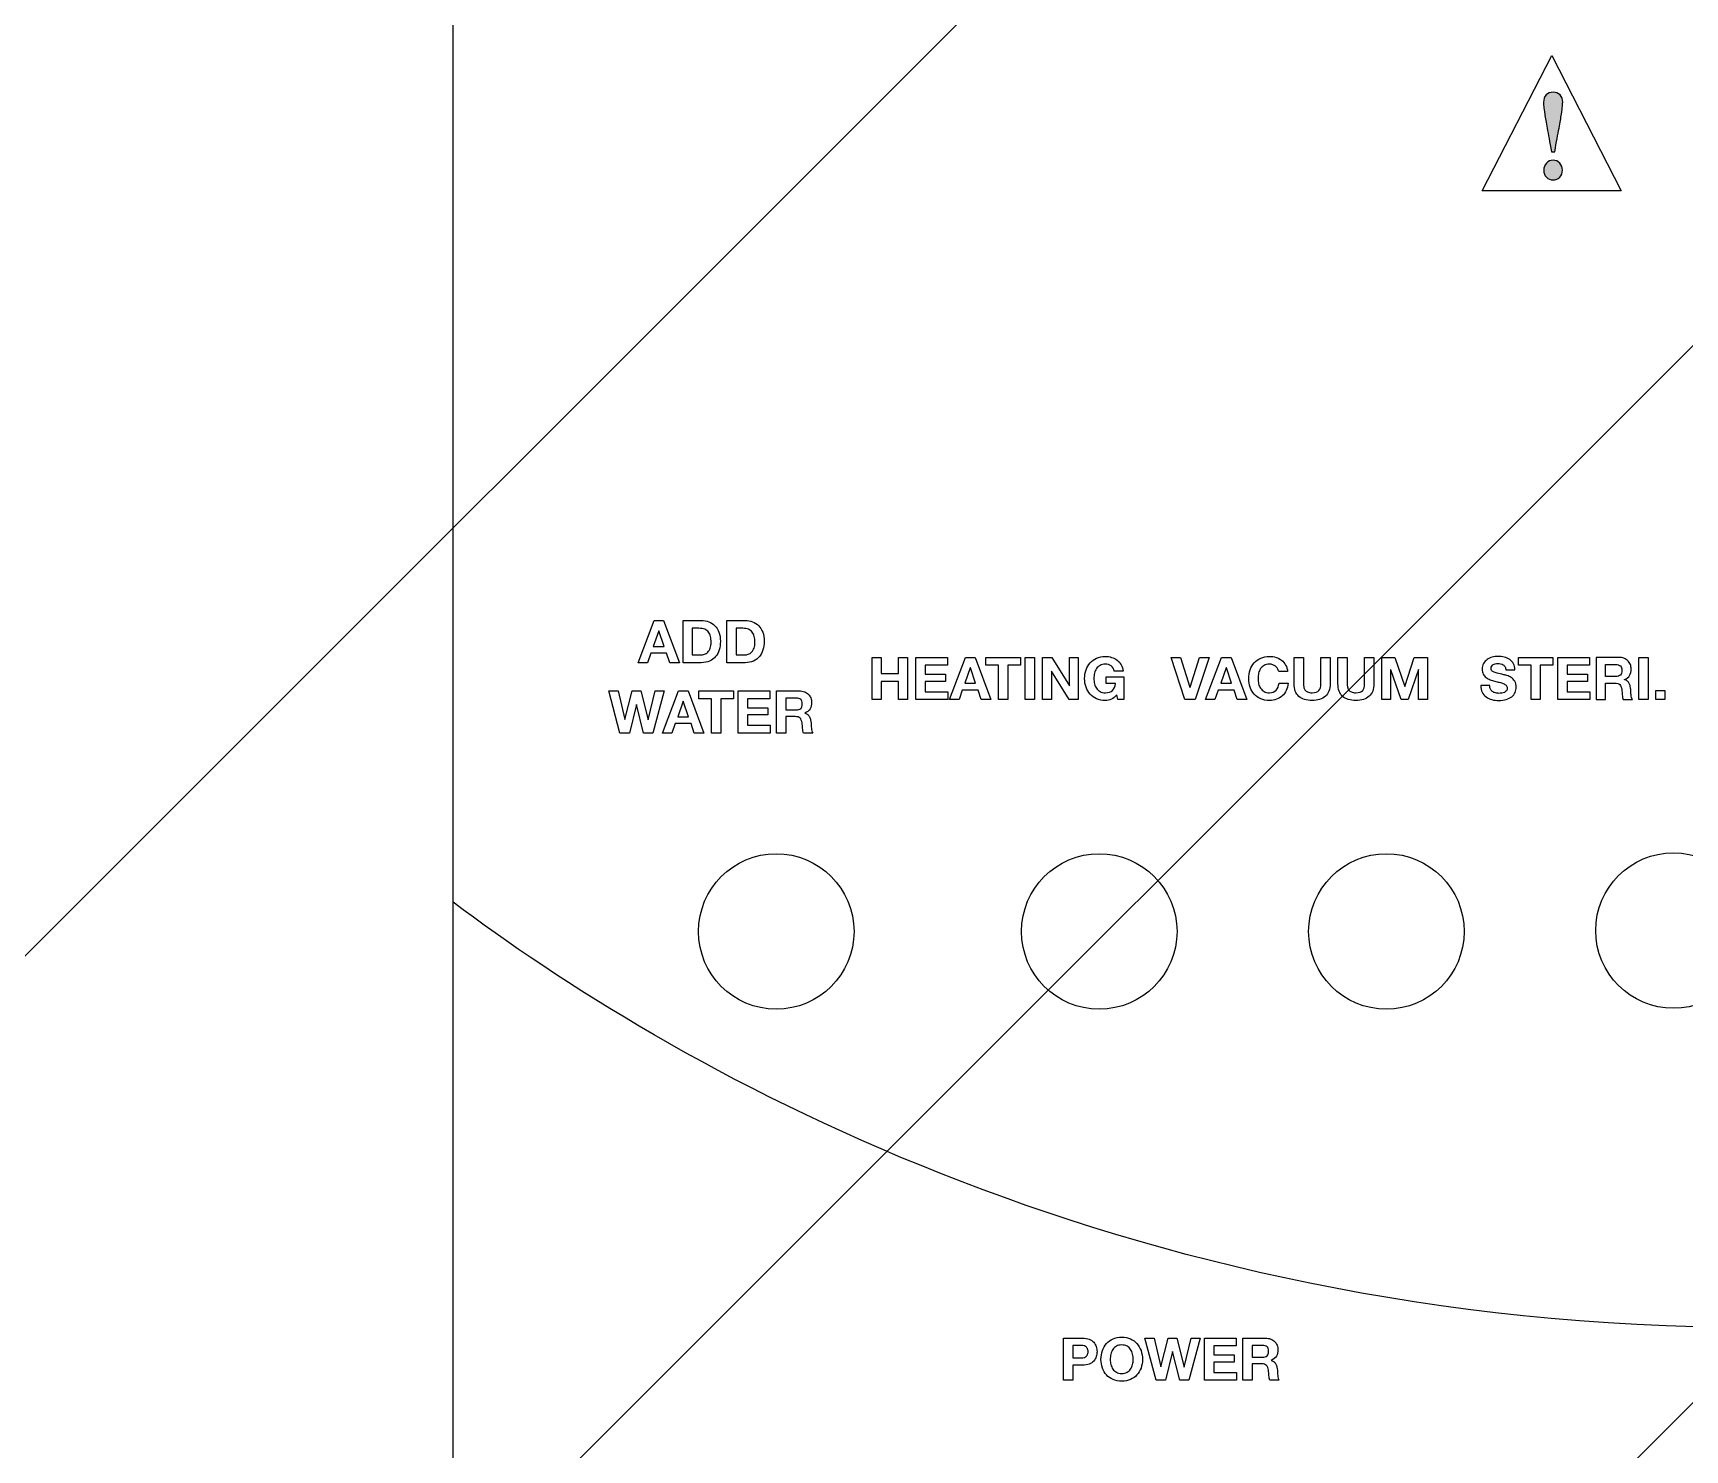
# Model space of a CAD drawing. Header units: millimetres. Extents: x 0 to 16408, y 0 to 11536.
# Drawn here: x 11314.2 to 11452.3, y 4722.7 to 4841.2 of the extents above; entities that cross this region are included whole.
import ezdxf

# ---------------------------------------------------------------- set-up
doc = ezdxf.new("R2010")
doc.units = ezdxf.units.MM
doc.header["$MEASUREMENT"] = 0
doc.linetypes.add('HIDDEN', pattern=[9.525, 6.35, -3.175])
doc.layers.get('0').update_dxf_attribs({"lineweight": 25})
doc.layers.add('DIM', color=3, linetype='Continuous', lineweight=9)
doc.layers.add('H', color=2, linetype='HIDDEN', lineweight=15)

msp = doc.modelspace()

# ---------------------------------------------------------------- hatches: boundary and pattern name
h = msp.add_hatch(color=256)
edge = h.paths.add_edge_path()
edge.add_spline(control_points=[(11440.714, 4830.306), (11440.867, 4830.47), (11441.05, 4830.553), (11441.266, 4830.553), (11441.483, 4830.553), (11441.666, 4830.47), (11441.819, 4830.306), (11441.971, 4830.142), (11442.047, 4829.943), (11442.047, 4829.71), (11442.047, 4829.477), (11441.971, 4829.283), (11441.819, 4829.129), (11441.666, 4828.975), (11441.483, 4828.898), (11441.266, 4828.898), (11441.05, 4828.898), (11440.867, 4828.975), (11440.714, 4829.129), (11440.562, 4829.283), (11440.486, 4829.477), (11440.486, 4829.71), (11440.486, 4829.943), (11440.562, 4830.142), (11440.714, 4830.306)], knot_values=[0, 0, 0, 0, 1, 1, 1, 2, 2, 2, 3, 3, 3, 4, 4, 4, 5, 5, 5, 6, 6, 6, 7, 7, 7, 8, 8, 8, 8], degree=3, periodic=1)
edge = h.paths.add_edge_path()
edge.add_spline(control_points=[(11440.771, 4833.216), (11440.682, 4833.709), (11440.616, 4834.101), (11440.571, 4834.393), (11440.527, 4834.684), (11440.498, 4834.9), (11440.486, 4835.04), (11440.472, 4835.181), (11440.466, 4835.303), (11440.466, 4835.405), (11440.466, 4835.652), (11440.539, 4835.851), (11440.685, 4836.002), (11440.831, 4836.152), (11441.025, 4836.228), (11441.266, 4836.228), (11441.508, 4836.228), (11441.702, 4836.152), (11441.848, 4836.002), (11441.994, 4835.851), (11442.067, 4835.652), (11442.067, 4835.405), (11442.067, 4835.303), (11442.06, 4835.181), (11442.047, 4835.04), (11442.035, 4834.9), (11442.006, 4834.684), (11441.962, 4834.393), (11441.917, 4834.101), (11441.851, 4833.709), (11441.762, 4833.216), (11441.673, 4832.722), (11441.552, 4832.071), (11441.4, 4831.262), (11441.4, 4831.262), (11441.133, 4831.262), (11441.133, 4831.262), (11440.981, 4832.071), (11440.86, 4832.722), (11440.771, 4833.216)], knot_values=[0, 0, 0, 0, 1, 1, 1, 2, 2, 2, 3, 3, 3, 4, 4, 4, 5, 5, 5, 6, 6, 6, 7, 7, 7, 8, 8, 8, 9, 9, 9, 10, 10, 10, 11, 11, 11, 12, 12, 12, 13, 13, 13, 13], degree=3, periodic=1)
at = {"layer": 'DIM'}
h = msp.add_hatch(dxfattribs=at)
h.set_pattern_fill('ANSI31', color=256, scale=350, style=0)
h.set_pattern_definition([(45, (-19163.366, -2190.005), (-30.93592, 30.93592), [])])
h.paths.add_polyline_path([(11169.331, 5386.066), (11169.331, 3313.066), (10738.546, 3313.066), (10738.546, 5100.001), (10069.331, 5100.001), (10069.331, 6563.066), (14009.331, 6563.066), (14009.331, 5100.001), (13340.115, 5100.001), (13340.115, 3313.066), (12909.331, 3313.066), (12909.331, 5386.066)])
edge = h.paths.add_edge_path(flags=16)
edge.add_line((12909.331, 3336.066), (12909.331, 3313.066))
edge.add_line((11169.331, 3336.066), (11169.331, 3313.066))
at = {"layer": 'H', "ltscale": 5}
h = msp.add_hatch(dxfattribs=at)
h.set_pattern_fill('ANSI31', color=256, scale=500, style=0)
h.set_pattern_definition([(45, (5319.3, 20778.49), (-44.19417, 44.19417), [])])
edge = h.paths.add_edge_path(flags=16)
edge.add_line((14059.331, 6563.066), (14009.331, 6563.066))
edge.add_line((14059.331, 6563.066), (14009.331, 6563.066))
edge = h.paths.add_edge_path()
edge.add_line((14059.331, 6563.066), (14009.331, 6563.066))
edge.add_line((14059.331, 6563.066), (14009.331, 6563.066))
edge.add_line((10069.331, 3313.066), (10069.331, 6563.066))
edge.add_line((10019.331, 3263.066), (10019.331, 6563.066))
edge.add_line((10069.331, 3313.066), (14009.331, 3313.066))
edge.add_line((10019.331, 3263.066), (14059.331, 3263.066))
edge.add_line((14059.331, 6563.066), (14009.331, 6563.066))
edge.add_line((14009.331, 5313.066), (14009.331, 5323.066))
edge.add_line((14009.331, 3313.066), (14009.331, 6563.066))
edge.add_line((14059.331, 3263.066), (14059.331, 6563.066))

# ---------------------------------------------------------------- linework, layer by layer
for p, q in [((11349.331, 4411.066), (11349.331, 5161.066)), ((11435.331, 4827.983), (11441.149, 4839.298)), ((11441.149, 4839.298), (11446.967, 4827.983)), ((11446.967, 4827.983), (11435.331, 4827.983)), ((11364.786, 4788.538), (11366.119, 4792.065)), ((11366.119, 4792.065), (11366.914, 4792.065)), ((11366.914, 4792.065), (11368.233, 4788.538)), ((11366.504, 4791.195), (11366.045, 4789.901)), ((11366.514, 4791.195), (11366.504, 4791.195)), ((11366.959, 4789.901), (11366.514, 4791.195)), ((11365.843, 4789.323), (11365.566, 4788.538)), ((11367.161, 4789.323), (11365.843, 4789.323)), ((11366.045, 4789.901), (11366.959, 4789.901)), ((11367.428, 4788.538), (11367.161, 4789.323)), ((11384.336, 4785.458), (11384.336, 4788.984)), ((11384.336, 4788.984), (11385.111, 4788.984)), ((11385.111, 4788.984), (11385.111, 4787.631)), ((11386.538, 4787.631), (11386.538, 4788.984)), ((11386.538, 4788.984), (11387.314, 4788.984)), ((11387.314, 4788.984), (11387.314, 4785.458)), ((11387.995, 4785.458), (11387.995, 4788.984)), ((11387.995, 4788.984), (11390.633, 4788.984)), ((11390.633, 4788.984), (11390.633, 4788.332)), ((11390.825, 4785.458), (11392.159, 4788.984)), ((11392.159, 4788.984), (11392.954, 4788.984)), ((11392.954, 4788.984), (11394.273, 4785.458)), ((11393.848, 4788.332), (11393.848, 4788.984)), ((11393.848, 4788.984), (11396.737, 4788.984)), ((11396.737, 4788.984), (11396.737, 4788.332)), ((11397.142, 4788.984), (11397.917, 4788.984)), ((11397.142, 4785.458), (11397.142, 4788.984)), ((11397.917, 4788.984), (11397.917, 4785.458)), ((11398.599, 4785.458), (11398.599, 4788.984)), ((11398.599, 4788.984), (11399.369, 4788.984)), ((11399.369, 4788.984), (11400.841, 4786.618)), ((11400.851, 4786.618), (11400.851, 4788.984)), ((11400.851, 4788.984), (11401.577, 4788.984)), ((11401.577, 4788.984), (11401.577, 4785.458)), ((11410.475, 4785.458), (11409.335, 4788.984)), ((11409.335, 4788.984), (11410.13, 4788.984)), ((11410.13, 4788.984), (11410.915, 4786.505)), ((11410.925, 4786.505), (11411.72, 4788.984)), ((11412.52, 4788.984), (11411.35, 4785.458)), ((11411.72, 4788.984), (11412.52, 4788.984)), ((11412.224, 4785.458), (11413.558, 4788.984)), ((11413.558, 4788.984), (11414.353, 4788.984)), ((11414.353, 4788.984), (11415.672, 4785.458)), ((11426.957, 4785.458), (11426.957, 4788.984)), ((11426.957, 4788.984), (11428.048, 4788.984)), ((11428.048, 4788.984), (11428.873, 4786.559)), ((11428.883, 4786.559), (11429.663, 4788.984)), ((11429.663, 4788.984), (11430.755, 4788.984)), ((11430.755, 4788.984), (11430.755, 4785.458)), ((11365.566, 4788.538), (11364.786, 4788.538)), ((11368.233, 4788.538), (11367.428, 4788.538)), ((11385.111, 4787.631), (11386.538, 4787.631)), ((11390.633, 4788.332), (11388.771, 4788.332)), ((11388.771, 4788.332), (11388.771, 4787.577)), ((11388.771, 4787.577), (11390.48, 4787.577)), ((11390.48, 4787.577), (11390.48, 4786.974)), ((11392.544, 4788.115), (11392.085, 4786.821)), ((11392.554, 4788.115), (11392.544, 4788.115)), ((11392.998, 4786.821), (11392.554, 4788.115)), ((11394.905, 4788.332), (11393.848, 4788.332)), ((11394.905, 4785.458), (11394.905, 4788.332)), ((11395.68, 4788.332), (11395.68, 4785.458)), ((11396.737, 4788.332), (11395.68, 4788.332)), ((11399.334, 4787.819), (11399.325, 4787.819)), ((11399.325, 4787.819), (11399.325, 4785.458)), ((11400.801, 4785.458), (11399.334, 4787.819)), ((11413.943, 4788.115), (11413.484, 4786.821)), ((11413.953, 4788.115), (11413.943, 4788.115)), ((11414.397, 4786.821), (11413.953, 4788.115)), ((11427.693, 4787.932), (11427.683, 4787.932)), ((11427.683, 4787.932), (11427.683, 4785.458)), ((11428.557, 4785.458), (11427.693, 4787.932)), ((11430.019, 4787.957), (11429.155, 4785.458)), ((11430.029, 4787.957), (11430.019, 4787.957)), ((11430.029, 4785.458), (11430.029, 4787.957)), ((11363.266, 4782.657), (11362.333, 4786.183)), ((11362.333, 4786.183), (11363.108, 4786.183)), ((11363.108, 4786.183), (11363.666, 4783.783)), ((11363.676, 4783.783), (11364.289, 4786.183)), ((11364.289, 4786.183), (11365.015, 4786.183)), ((11365.015, 4786.183), (11365.617, 4783.753)), ((11365.627, 4783.753), (11366.205, 4786.183)), ((11366.965, 4786.183), (11366.017, 4782.657)), ((11366.205, 4786.183), (11366.965, 4786.183)), ((11366.832, 4782.657), (11368.166, 4786.183)), ((11368.166, 4786.183), (11368.961, 4786.183)), ((11368.961, 4786.183), (11370.279, 4782.657)), ((11369.855, 4786.183), (11372.744, 4786.183)), ((11369.855, 4785.531), (11369.855, 4786.183)), ((11372.744, 4786.183), (11372.744, 4785.531)), ((11373.149, 4782.657), (11373.149, 4786.183)), ((11373.149, 4786.183), (11375.786, 4786.183)), ((11375.786, 4786.183), (11375.786, 4785.531)), ((11386.538, 4786.979), (11385.111, 4786.979)), ((11385.111, 4786.979), (11385.111, 4785.458)), ((11386.538, 4785.458), (11386.538, 4786.979)), ((11390.48, 4786.974), (11388.771, 4786.974)), ((11388.771, 4786.974), (11388.771, 4786.11)), ((11388.771, 4786.11), (11390.672, 4786.11)), ((11390.672, 4786.11), (11390.672, 4785.458)), ((11391.882, 4786.243), (11391.606, 4785.458)), ((11393.201, 4786.243), (11391.882, 4786.243)), ((11392.085, 4786.821), (11392.998, 4786.821)), ((11393.467, 4785.458), (11393.201, 4786.243)), ((11400.841, 4786.618), (11400.851, 4786.618)), ((11410.915, 4786.505), (11410.925, 4786.505)), ((11413.281, 4786.243), (11413.004, 4785.458)), ((11414.6, 4786.243), (11413.281, 4786.243)), ((11413.484, 4786.821), (11414.397, 4786.821)), ((11414.867, 4785.458), (11414.6, 4786.243)), ((11428.873, 4786.559), (11428.883, 4786.559)), ((11364.639, 4785.057), (11364.052, 4782.657)), ((11364.649, 4785.057), (11364.639, 4785.057)), ((11365.247, 4782.657), (11364.649, 4785.057)), ((11368.551, 4785.314), (11368.092, 4784.02)), ((11368.561, 4785.314), (11368.551, 4785.314)), ((11369.005, 4784.02), (11368.561, 4785.314)), ((11370.912, 4785.531), (11369.855, 4785.531)), ((11370.912, 4782.657), (11370.912, 4785.531)), ((11372.744, 4785.531), (11371.687, 4785.531)), ((11371.687, 4785.531), (11371.687, 4782.657)), ((11373.924, 4785.531), (11373.924, 4784.775)), ((11375.786, 4785.531), (11373.924, 4785.531)), ((11373.924, 4784.775), (11375.633, 4784.775)), ((11375.633, 4784.775), (11375.633, 4784.173)), ((11385.111, 4785.458), (11384.336, 4785.458)), ((11387.314, 4785.458), (11386.538, 4785.458)), ((11390.672, 4785.458), (11387.995, 4785.458)), ((11391.606, 4785.458), (11390.825, 4785.458)), ((11394.273, 4785.458), (11393.467, 4785.458)), ((11395.68, 4785.458), (11394.905, 4785.458)), ((11397.917, 4785.458), (11397.142, 4785.458)), ((11399.325, 4785.458), (11398.599, 4785.458)), ((11401.577, 4785.458), (11400.801, 4785.458)), ((11411.35, 4785.458), (11410.475, 4785.458)), ((11413.004, 4785.458), (11412.224, 4785.458)), ((11415.672, 4785.458), (11414.867, 4785.458)), ((11427.683, 4785.458), (11426.957, 4785.458)), ((11429.155, 4785.458), (11428.557, 4785.458)), ((11430.755, 4785.458), (11430.029, 4785.458)), ((11363.666, 4783.783), (11363.676, 4783.783)), ((11365.617, 4783.753), (11365.627, 4783.753)), ((11367.889, 4783.442), (11367.612, 4782.657)), ((11369.208, 4783.442), (11367.889, 4783.442)), ((11368.092, 4784.02), (11369.005, 4784.02)), ((11369.474, 4782.657), (11369.208, 4783.442)), ((11375.633, 4784.173), (11373.924, 4784.173)), ((11373.924, 4784.173), (11373.924, 4783.309)), ((11373.924, 4783.309), (11375.826, 4783.309)), ((11375.826, 4783.309), (11375.826, 4782.657)), ((11364.052, 4782.657), (11363.266, 4782.657)), ((11366.017, 4782.657), (11365.247, 4782.657)), ((11367.612, 4782.657), (11366.832, 4782.657)), ((11370.279, 4782.657), (11369.474, 4782.657)), ((11371.687, 4782.657), (11370.912, 4782.657)), ((11375.826, 4782.657), (11373.149, 4782.657)), ((11408.077, 4728.542), (11407.144, 4732.068)), ((11407.144, 4732.068), (11407.919, 4732.068)), ((11407.919, 4732.068), (11408.477, 4729.668)), ((11408.487, 4729.668), (11409.099, 4732.068)), ((11408.477, 4729.668), (11408.487, 4729.668)), ((11408.862, 4728.542), (11408.077, 4728.542))]:
    msp.add_line(p, q)
at = {"lineweight": -2}
for p, q in [((11409.45, 4730.942), (11408.862, 4728.542)), ((11409.099, 4732.068), (11409.826, 4732.068)), ((11409.46, 4730.942), (11409.45, 4730.942)), ((11410.058, 4728.542), (11409.46, 4730.942)), ((11409.826, 4732.068), (11410.428, 4729.638)), ((11410.438, 4729.638), (11411.016, 4732.068)), ((11411.776, 4732.068), (11410.828, 4728.542)), ((11411.016, 4732.068), (11411.776, 4732.068)), ((11412.132, 4728.542), (11412.132, 4732.068)), ((11412.132, 4732.068), (11414.769, 4732.068)), ((11414.769, 4731.416), (11412.907, 4731.416)), ((11412.907, 4731.416), (11412.907, 4730.661)), ((11414.769, 4732.068), (11414.769, 4731.416)), ((11410.428, 4729.638), (11410.438, 4729.638)), ((11412.907, 4730.661), (11414.616, 4730.661)), ((11414.616, 4730.058), (11412.907, 4730.058)), ((11412.907, 4730.058), (11412.907, 4729.194)), ((11414.616, 4730.661), (11414.616, 4730.058)), ((11410.828, 4728.542), (11410.058, 4728.542)), ((11414.809, 4728.542), (11412.132, 4728.542)), ((11412.907, 4729.194), (11414.809, 4729.194)), ((11414.809, 4729.194), (11414.809, 4728.542))]:
    msp.add_line(p, q, dxfattribs=at)
for points in [[(11438.368, 4788.332), (11438.368, 4788.984), (11441.257, 4788.984), (11441.257, 4788.332), (11440.2, 4788.332), (11440.2, 4785.458), (11439.425, 4785.458), (11439.425, 4788.332), (11438.368, 4788.332)], [(11444.3, 4788.984), (11444.3, 4788.332), (11442.438, 4788.332), (11442.438, 4787.577), (11444.146, 4787.577), (11444.146, 4786.974), (11442.438, 4786.974), (11442.438, 4786.11), (11444.339, 4786.11), (11444.339, 4785.458), (11441.662, 4785.458), (11441.662, 4788.984), (11444.3, 4788.984)], [(11449.204, 4788.984), (11449.204, 4785.458), (11448.428, 4785.458), (11448.428, 4788.984), (11449.204, 4788.984)], [(11450.616, 4786.218), (11450.616, 4785.458), (11449.841, 4785.458), (11449.841, 4786.218), (11450.616, 4786.218)]]:
    msp.add_lwpolyline(points)
for centre in [(11376.331, 4766.066), (11403.331, 4766.066), (11427.331, 4766.066), (11451.331, 4766.144)]:
    msp.add_circle(centre, 6.5)
for points, knots in [([(11440.771, 4833.216), (11440.682, 4833.709), (11440.616, 4834.101), (11440.571, 4834.393), (11440.527, 4834.684), (11440.498, 4834.9), (11440.486, 4835.04), (11440.472, 4835.181), (11440.466, 4835.303), (11440.466, 4835.405), (11440.466, 4835.652), (11440.539, 4835.851), (11440.685, 4836.002), (11440.831, 4836.152), (11441.025, 4836.228), (11441.266, 4836.228), (11441.508, 4836.228), (11441.702, 4836.152), (11441.848, 4836.002), (11441.994, 4835.851), (11442.067, 4835.652), (11442.067, 4835.405), (11442.067, 4835.303), (11442.06, 4835.181), (11442.047, 4835.04), (11442.035, 4834.9), (11442.006, 4834.684), (11441.962, 4834.393), (11441.917, 4834.101), (11441.851, 4833.709), (11441.762, 4833.216), (11441.673, 4832.722), (11441.552, 4832.071), (11441.4, 4831.262), (11441.4, 4831.262), (11441.133, 4831.262), (11441.133, 4831.262), (11440.981, 4832.071), (11440.86, 4832.722), (11440.771, 4833.216)], [0, 0, 0, 0, 1, 1, 1, 2, 2, 2, 3, 3, 3, 4, 4, 4, 5, 5, 5, 6, 6, 6, 7, 7, 7, 8, 8, 8, 9, 9, 9, 10, 10, 10, 11, 11, 11, 12, 12, 12, 13, 13, 13, 13]), ([(11440.714, 4830.306), (11440.867, 4830.47), (11441.05, 4830.553), (11441.266, 4830.553), (11441.483, 4830.553), (11441.666, 4830.47), (11441.819, 4830.306), (11441.971, 4830.142), (11442.047, 4829.943), (11442.047, 4829.71), (11442.047, 4829.477), (11441.971, 4829.283), (11441.819, 4829.129), (11441.666, 4828.975), (11441.483, 4828.898), (11441.266, 4828.898), (11441.05, 4828.898), (11440.867, 4828.975), (11440.714, 4829.129), (11440.562, 4829.283), (11440.486, 4829.477), (11440.486, 4829.71), (11440.486, 4829.943), (11440.562, 4830.142), (11440.714, 4830.306)], [0, 0, 0, 0, 1, 1, 1, 2, 2, 2, 3, 3, 3, 4, 4, 4, 5, 5, 5, 6, 6, 6, 7, 7, 7, 8, 8, 8, 8]), ([(11370.811, 4789.753), (11370.86, 4789.888), (11370.885, 4790.053), (11370.885, 4790.247), (11370.885, 4790.425), (11370.868, 4790.585), (11370.833, 4790.729)], [3, 3, 3, 3, 4, 4, 4, 5, 5, 5, 5]), ([(11371.54, 4791.087), (11371.62, 4790.869), (11371.661, 4790.614), (11371.661, 4790.321), (11371.661, 4790.064), (11371.628, 4789.827), (11371.562, 4789.61)], [3, 3, 3, 3, 4, 4, 4, 5, 5, 5, 5]), ([(11374.471, 4789.753), (11374.52, 4789.888), (11374.545, 4790.053), (11374.545, 4790.247), (11374.545, 4790.425), (11374.528, 4790.585), (11374.493, 4790.729)], [3, 3, 3, 3, 4, 4, 4, 5, 5, 5, 5]), ([(11375.199, 4791.087), (11375.28, 4790.869), (11375.32, 4790.614), (11375.32, 4790.321), (11375.32, 4790.064), (11375.287, 4789.827), (11375.222, 4789.61)], [3, 3, 3, 3, 4, 4, 4, 5, 5, 5, 5]), ([(11370.006, 4789.19), (11370.118, 4789.19), (11370.226, 4789.208), (11370.332, 4789.244), (11370.437, 4789.281), (11370.531, 4789.341), (11370.614, 4789.425)], [0, 0, 0, 0, 1, 1, 1, 2, 2, 2, 2]), ([(11373.666, 4789.19), (11373.778, 4789.19), (11373.886, 4789.208), (11373.992, 4789.244), (11374.097, 4789.281), (11374.191, 4789.341), (11374.273, 4789.425)], [0, 0, 0, 0, 1, 1, 1, 2, 2, 2, 2]), ([(11402.224, 4787.94), (11402.303, 4788.165), (11402.416, 4788.362), (11402.565, 4788.53), (11402.713, 4788.698), (11402.895, 4788.829), (11403.11, 4788.925)], [6, 6, 6, 6, 7, 7, 7, 8, 8, 8, 8]), ([(11403.11, 4788.925), (11403.326, 4789.02), (11403.569, 4789.068), (11403.839, 4789.068), (11404.02, 4789.068), (11404.195, 4789.041), (11404.365, 4788.987)], [8, 8, 8, 8, 9, 9, 9, 10, 10, 10, 10]), ([(11415.943, 4787.94), (11416.022, 4788.165), (11416.136, 4788.362), (11416.284, 4788.53), (11416.432, 4788.698), (11416.614, 4788.829), (11416.83, 4788.925)], [23, 23, 23, 23, 24, 24, 24, 25, 25, 25, 25]), ([(11416.83, 4788.925), (11417.045, 4789.02), (11417.288, 4789.068), (11417.558, 4789.068), (11417.752, 4789.068), (11417.936, 4789.04), (11418.109, 4788.984), (11418.282, 4788.928), (11418.436, 4788.847), (11418.573, 4788.74)], [25, 25, 25, 25, 26, 26, 26, 27, 27, 27, 28, 28, 28, 28]), ([(11436.032, 4786.327), (11436.075, 4786.245), (11436.131, 4786.178), (11436.202, 4786.127), (11436.273, 4786.076), (11436.356, 4786.038), (11436.452, 4786.014), (11436.547, 4785.989), (11436.646, 4785.977), (11436.748, 4785.977), (11436.817, 4785.977), (11436.891, 4785.982), (11436.97, 4785.994), (11437.05, 4786.005), (11437.124, 4786.027), (11437.192, 4786.06), (11437.262, 4786.093), (11437.319, 4786.139), (11437.365, 4786.196), (11437.412, 4786.254), (11437.435, 4786.327), (11437.435, 4786.416), (11437.435, 4786.512), (11437.404, 4786.589), (11437.343, 4786.648), (11437.282, 4786.707), (11437.202, 4786.757), (11437.104, 4786.796), (11437.005, 4786.836), (11436.893, 4786.87), (11436.768, 4786.9), (11436.643, 4786.93), (11436.516, 4786.962), (11436.388, 4786.999), (11436.256, 4787.032), (11436.128, 4787.072), (11436.002, 4787.12), (11435.877, 4787.167), (11435.765, 4787.229), (11435.667, 4787.305), (11435.568, 4787.381), (11435.488, 4787.475), (11435.427, 4787.589), (11435.366, 4787.702), (11435.336, 4787.84), (11435.336, 4788.001), (11435.336, 4788.182), (11435.374, 4788.34), (11435.452, 4788.473), (11435.529, 4788.606), (11435.63, 4788.718), (11435.756, 4788.806), (11435.881, 4788.895), (11436.022, 4788.961), (11436.18, 4789.004), (11436.338, 4789.047), (11436.496, 4789.068), (11436.654, 4789.068), (11436.839, 4789.068), (11437.016, 4789.048), (11437.185, 4789.006), (11437.355, 4788.965), (11437.505, 4788.899), (11437.637, 4788.806), (11437.769, 4788.714), (11437.873, 4788.596), (11437.951, 4788.453), (11438.028, 4788.31), (11438.067, 4788.136), (11438.067, 4787.932), (11438.067, 4787.932), (11437.316, 4787.932), (11437.316, 4787.932), (11437.31, 4788.038), (11437.287, 4788.125), (11437.249, 4788.194), (11437.211, 4788.263), (11437.161, 4788.317), (11437.099, 4788.357), (11437.036, 4788.397), (11436.965, 4788.424), (11436.884, 4788.441), (11436.803, 4788.457), (11436.715, 4788.466), (11436.62, 4788.466), (11436.557, 4788.466), (11436.494, 4788.459), (11436.432, 4788.446), (11436.369, 4788.433), (11436.313, 4788.41), (11436.262, 4788.377), (11436.211, 4788.344), (11436.169, 4788.303), (11436.136, 4788.253), (11436.103, 4788.204), (11436.086, 4788.141), (11436.086, 4788.066), (11436.086, 4787.996), (11436.099, 4787.94), (11436.126, 4787.898), (11436.152, 4787.855), (11436.204, 4787.815), (11436.281, 4787.779), (11436.359, 4787.743), (11436.466, 4787.707), (11436.602, 4787.67), (11436.739, 4787.634), (11436.918, 4787.588), (11437.138, 4787.532), (11437.204, 4787.519), (11437.295, 4787.495), (11437.412, 4787.46), (11437.529, 4787.426), (11437.645, 4787.371), (11437.761, 4787.295), (11437.876, 4787.219), (11437.976, 4787.118), (11438.059, 4786.991), (11438.143, 4786.865), (11438.185, 4786.702), (11438.185, 4786.505), (11438.185, 4786.344), (11438.154, 4786.194), (11438.092, 4786.055), (11438.029, 4785.917), (11437.936, 4785.798), (11437.813, 4785.697), (11437.689, 4785.597), (11437.536, 4785.519), (11437.353, 4785.463), (11437.17, 4785.407), (11436.959, 4785.379), (11436.718, 4785.379), (11436.524, 4785.379), (11436.336, 4785.403), (11436.153, 4785.45), (11435.97, 4785.498), (11435.809, 4785.573), (11435.669, 4785.675), (11435.529, 4785.777), (11435.418, 4785.907), (11435.336, 4786.065), (11435.253, 4786.223), (11435.214, 4786.411), (11435.217, 4786.628), (11435.217, 4786.628), (11435.968, 4786.628), (11435.968, 4786.628), (11435.968, 4786.51), (11435.989, 4786.409), (11436.032, 4786.327)], [0, 0, 0, 0, 1, 1, 1, 2, 2, 2, 3, 3, 3, 4, 4, 4, 5, 5, 5, 6, 6, 6, 7, 7, 7, 8, 8, 8, 9, 9, 9, 10, 10, 10, 11, 11, 11, 12, 12, 12, 13, 13, 13, 14, 14, 14, 15, 15, 15, 16, 16, 16, 17, 17, 17, 18, 18, 18, 19, 19, 19, 20, 20, 20, 21, 21, 21, 22, 22, 22, 23, 23, 23, 24, 24, 24, 25, 25, 25, 26, 26, 26, 27, 27, 27, 28, 28, 28, 29, 29, 29, 30, 30, 30, 31, 31, 31, 32, 32, 32, 33, 33, 33, 34, 34, 34, 35, 35, 35, 36, 36, 36, 37, 37, 37, 38, 38, 38, 39, 39, 39, 40, 40, 40, 41, 41, 41, 42, 42, 42, 43, 43, 43, 44, 44, 44, 45, 45, 45, 46, 46, 46, 47, 47, 47, 48, 48, 48, 49, 49, 49, 50, 50, 50, 50]), ([(11446.764, 4788.984), (11446.922, 4788.984), (11447.065, 4788.959), (11447.192, 4788.908), (11447.318, 4788.857), (11447.427, 4788.787), (11447.517, 4788.698), (11447.608, 4788.609), (11447.677, 4788.506), (11447.725, 4788.389), (11447.772, 4788.272), (11447.796, 4788.146), (11447.796, 4788.011), (11447.796, 4787.804), (11447.753, 4787.624), (11447.666, 4787.473), (11447.578, 4787.321), (11447.436, 4787.206), (11447.238, 4787.127), (11447.238, 4787.127), (11447.238, 4787.117), (11447.238, 4787.117), (11447.334, 4787.091), (11447.413, 4787.051), (11447.475, 4786.996), (11447.538, 4786.942), (11447.589, 4786.878), (11447.628, 4786.804), (11447.668, 4786.73), (11447.697, 4786.648), (11447.715, 4786.559), (11447.733, 4786.47), (11447.745, 4786.381), (11447.752, 4786.293), (11447.755, 4786.236), (11447.759, 4786.171), (11447.762, 4786.095), (11447.765, 4786.019), (11447.771, 4785.942), (11447.779, 4785.863), (11447.787, 4785.784), (11447.801, 4785.709), (11447.819, 4785.638), (11447.837, 4785.567), (11447.864, 4785.507), (11447.9, 4785.458), (11447.9, 4785.458), (11447.125, 4785.458), (11447.125, 4785.458), (11447.082, 4785.57), (11447.055, 4785.703), (11447.046, 4785.858), (11447.036, 4786.013), (11447.021, 4786.161), (11447.001, 4786.302), (11446.975, 4786.487), (11446.919, 4786.622), (11446.833, 4786.707), (11446.748, 4786.793), (11446.608, 4786.836), (11446.414, 4786.836), (11446.414, 4786.836), (11445.638, 4786.836), (11445.638, 4786.836), (11445.638, 4786.836), (11445.638, 4785.458), (11445.638, 4785.458), (11445.638, 4785.458), (11444.863, 4785.458), (11444.863, 4785.458), (11444.863, 4785.458), (11444.863, 4788.984), (11444.863, 4788.984), (11444.863, 4788.984), (11446.764, 4788.984), (11446.764, 4788.984)], [0, 0, 0, 0, 1, 1, 1, 2, 2, 2, 3, 3, 3, 4, 4, 4, 5, 5, 5, 6, 6, 6, 7, 7, 7, 8, 8, 8, 9, 9, 9, 10, 10, 10, 11, 11, 11, 12, 12, 12, 13, 13, 13, 14, 14, 14, 15, 15, 15, 16, 16, 16, 17, 17, 17, 18, 18, 18, 19, 19, 19, 20, 20, 20, 21, 21, 21, 22, 22, 22, 23, 23, 23, 24, 24, 24, 25, 25, 25, 25]), ([(11402.224, 4786.488), (11402.145, 4786.71), (11402.105, 4786.949), (11402.105, 4787.206), (11402.105, 4787.47), (11402.145, 4787.714), (11402.224, 4787.94)], [4, 4, 4, 4, 5, 5, 5, 6, 6, 6, 6]), ([(11403.098, 4788.043), (11403.022, 4787.93), (11402.967, 4787.801), (11402.933, 4787.656), (11402.898, 4787.511), (11402.881, 4787.361), (11402.881, 4787.206), (11402.881, 4787.058), (11402.898, 4786.914), (11402.933, 4786.774)], [18, 18, 18, 18, 19, 19, 19, 20, 20, 20, 21, 21, 21, 21]), ([(11404.318, 4788.268), (11404.186, 4788.367), (11404.026, 4788.416), (11403.839, 4788.416), (11403.664, 4788.416), (11403.516, 4788.382), (11403.394, 4788.315)], [15, 15, 15, 15, 16, 16, 16, 17, 17, 17, 17]), ([(11415.943, 4786.488), (11415.864, 4786.71), (11415.825, 4786.949), (11415.825, 4787.206), (11415.825, 4787.47), (11415.864, 4787.714), (11415.943, 4787.94)], [21, 21, 21, 21, 22, 22, 22, 23, 23, 23, 23]), ([(11416.817, 4788.043), (11416.741, 4787.93), (11416.686, 4787.801), (11416.652, 4787.656), (11416.617, 4787.511), (11416.6, 4787.361), (11416.6, 4787.206), (11416.6, 4787.058), (11416.617, 4786.914), (11416.652, 4786.774)], [5, 5, 5, 5, 6, 6, 6, 7, 7, 7, 8, 8, 8, 8]), ([(11417.832, 4788.369), (11417.745, 4788.401), (11417.654, 4788.416), (11417.558, 4788.416), (11417.384, 4788.416), (11417.235, 4788.382), (11417.113, 4788.315)], [2, 2, 2, 2, 3, 3, 3, 4, 4, 4, 4]), ([(11446.488, 4787.389), (11446.665, 4787.389), (11446.799, 4787.428), (11446.888, 4787.508), (11446.977, 4787.587), (11447.021, 4787.715), (11447.021, 4787.893), (11447.021, 4788.064), (11446.977, 4788.188), (11446.888, 4788.266), (11446.799, 4788.343), (11446.665, 4788.382), (11446.488, 4788.382), (11446.488, 4788.382), (11445.638, 4788.382), (11445.638, 4788.382), (11445.638, 4788.382), (11445.638, 4787.389), (11445.638, 4787.389), (11445.638, 4787.389), (11446.488, 4787.389), (11446.488, 4787.389)], [0, 0, 0, 0, 1, 1, 1, 2, 2, 2, 3, 3, 3, 4, 4, 4, 5, 5, 5, 6, 6, 6, 7, 7, 7, 7]), ([(11403.11, 4785.52), (11402.895, 4785.613), (11402.713, 4785.743), (11402.565, 4785.907), (11402.416, 4786.072), (11402.303, 4786.265), (11402.224, 4786.488)], [2, 2, 2, 2, 3, 3, 3, 4, 4, 4, 4]), ([(11403.394, 4786.127), (11403.516, 4786.06), (11403.664, 4786.026), (11403.839, 4786.026), (11404.096, 4786.026), (11404.294, 4786.091), (11404.434, 4786.221)], [23, 23, 23, 23, 24, 24, 24, 25, 25, 25, 25]), ([(11416.83, 4785.52), (11416.614, 4785.613), (11416.432, 4785.743), (11416.284, 4785.907), (11416.136, 4786.072), (11416.022, 4786.265), (11415.943, 4786.488)], [19, 19, 19, 19, 20, 20, 20, 21, 21, 21, 21]), ([(11417.113, 4786.127), (11417.235, 4786.06), (11417.384, 4786.026), (11417.558, 4786.026), (11417.795, 4786.026), (11417.98, 4786.098), (11418.114, 4786.243)], [10, 10, 10, 10, 11, 11, 11, 12, 12, 12, 12]), ([(11422.23, 4785.727), (11421.963, 4785.495), (11421.595, 4785.379), (11421.124, 4785.379), (11420.646, 4785.379), (11420.277, 4785.494), (11420.015, 4785.724), (11419.753, 4785.955), (11419.622, 4786.311), (11419.622, 4786.791)], [0, 0, 0, 0, 1, 1, 1, 2, 2, 2, 3, 3, 3, 3]), ([(11420.746, 4786.092), (11420.84, 4786.048), (11420.966, 4786.026), (11421.124, 4786.026), (11421.401, 4786.026), (11421.591, 4786.088), (11421.697, 4786.211)], [9, 9, 9, 9, 10, 10, 10, 11, 11, 11, 11]), ([(11425.89, 4785.727), (11425.623, 4785.495), (11425.255, 4785.379), (11424.784, 4785.379), (11424.306, 4785.379), (11423.937, 4785.494), (11423.675, 4785.724), (11423.413, 4785.955), (11423.282, 4786.311), (11423.282, 4786.791)], [0, 0, 0, 0, 1, 1, 1, 2, 2, 2, 3, 3, 3, 3]), ([(11424.406, 4786.092), (11424.5, 4786.048), (11424.626, 4786.026), (11424.784, 4786.026), (11425.06, 4786.026), (11425.251, 4786.088), (11425.357, 4786.211)], [9, 9, 9, 9, 10, 10, 10, 11, 11, 11, 11]), ([(11378.374, 4784.706), (11378.463, 4784.785), (11378.508, 4784.914), (11378.508, 4785.092), (11378.508, 4785.263), (11378.463, 4785.387), (11378.374, 4785.464), (11378.285, 4785.542), (11378.152, 4785.581), (11377.974, 4785.581)], [1, 1, 1, 1, 2, 2, 2, 3, 3, 3, 4, 4, 4, 4]), ([(11379.211, 4785.588), (11379.259, 4785.471), (11379.283, 4785.345), (11379.283, 4785.21), (11379.283, 4785.003), (11379.239, 4784.823), (11379.152, 4784.672)], [3, 3, 3, 3, 4, 4, 4, 5, 5, 5, 5]), ([(11404.347, 4785.485), (11404.18, 4785.414), (11404.01, 4785.379), (11403.839, 4785.379), (11403.569, 4785.379), (11403.326, 4785.426), (11403.11, 4785.52)], [0, 0, 0, 0, 1, 1, 1, 2, 2, 2, 2]), ([(11418.156, 4785.478), (11417.975, 4785.412), (11417.775, 4785.379), (11417.558, 4785.379), (11417.288, 4785.379), (11417.045, 4785.426), (11416.83, 4785.52)], [17, 17, 17, 17, 18, 18, 18, 19, 19, 19, 19]), ([(11378.488, 4783.501), (11378.461, 4783.686), (11378.405, 4783.821), (11378.32, 4783.906), (11378.234, 4783.992), (11378.094, 4784.035), (11377.9, 4784.035)], [18, 18, 18, 18, 19, 19, 19, 20, 20, 20, 20]), ([(11379.115, 4784.003), (11379.155, 4783.928), (11379.183, 4783.847), (11379.201, 4783.758), (11379.22, 4783.669), (11379.232, 4783.58), (11379.238, 4783.491)], [9, 9, 9, 9, 10, 10, 10, 11, 11, 11, 11]), ([(11379.248, 4783.294), (11379.252, 4783.218), (11379.257, 4783.141), (11379.266, 4783.062), (11379.274, 4782.983), (11379.287, 4782.908), (11379.305, 4782.837)], [12, 12, 12, 12, 13, 13, 13, 14, 14, 14, 14]), ([(11569.331, 4768.855), (11552.819, 4756.511), (11513.987, 4732.945), (11458.164, 4732.945), (11404.428, 4732.945), (11366.763, 4755.385), (11349.331, 4768.509)], [3.261903, 3.261903, 3.261903, 3.261903, 4, 4, 4, 4.707584, 4.707584, 4.707584, 4.707584]), ([(11402.336, 4730.666), (11402.373, 4730.735), (11402.393, 4730.825), (11402.393, 4730.937), (11402.393, 4731.049), (11402.373, 4731.14), (11402.336, 4731.209)], [3, 3, 3, 3, 4, 4, 4, 5, 5, 5, 5]), ([(11402.864, 4731.718), (11402.961, 4731.612), (11403.032, 4731.492), (11403.077, 4731.357), (11403.121, 4731.222), (11403.143, 4731.082), (11403.143, 4730.937), (11403.143, 4730.796), (11403.121, 4730.656), (11403.077, 4730.52), (11403.032, 4730.383), (11402.961, 4730.262), (11402.864, 4730.157)], [2, 2, 2, 2, 3, 3, 3, 4, 4, 4, 5, 5, 5, 6, 6, 6, 6]), ([(11403.593, 4729.572), (11403.514, 4729.794), (11403.474, 4730.033), (11403.474, 4730.29), (11403.474, 4730.554), (11403.514, 4730.798), (11403.593, 4731.024)], [14, 14, 14, 14, 15, 15, 15, 16, 16, 16, 16]), ([(11403.593, 4731.024), (11403.672, 4731.249), (11403.785, 4731.446), (11403.933, 4731.614), (11404.082, 4731.782), (11404.263, 4731.913), (11404.479, 4732.009)], [0, 0, 0, 0, 1, 1, 1, 2, 2, 2, 2]), ([(11404.467, 4731.127), (11404.391, 4731.014), (11404.336, 4730.885), (11404.301, 4730.74), (11404.267, 4730.595), (11404.249, 4730.445), (11404.249, 4730.29), (11404.249, 4730.142), (11404.267, 4729.998), (11404.301, 4729.858)], [13, 13, 13, 13, 14, 14, 14, 15, 15, 15, 16, 16, 16, 16]), ([(11404.479, 4732.009), (11404.695, 4732.104), (11404.938, 4732.152), (11405.208, 4732.152), (11405.481, 4732.152), (11405.724, 4732.104), (11405.939, 4732.009)], [2, 2, 2, 2, 3, 3, 3, 4, 4, 4, 4]), ([(11405.652, 4731.399), (11405.53, 4731.466), (11405.382, 4731.5), (11405.208, 4731.5), (11405.033, 4731.5), (11404.885, 4731.466), (11404.763, 4731.399)], [10, 10, 10, 10, 11, 11, 11, 12, 12, 12, 12]), ([(11405.939, 4732.009), (11406.153, 4731.913), (11406.334, 4731.782), (11406.482, 4731.614), (11406.63, 4731.446), (11406.744, 4731.249), (11406.823, 4731.024)], [4, 4, 4, 4, 5, 5, 5, 6, 6, 6, 6]), ([(11406.823, 4731.024), (11406.902, 4730.798), (11406.941, 4730.554), (11406.941, 4730.29), (11406.941, 4730.033), (11406.902, 4729.794), (11406.823, 4729.572), (11406.744, 4729.349), (11406.63, 4729.156), (11406.482, 4728.991), (11406.334, 4728.827), (11406.153, 4728.697), (11405.939, 4728.604)], [6, 6, 6, 6, 7, 7, 7, 8, 8, 8, 9, 9, 9, 10, 10, 10, 10]), ([(11404.479, 4728.604), (11404.263, 4728.697), (11404.082, 4728.827), (11403.933, 4728.991), (11403.785, 4729.156), (11403.672, 4729.349), (11403.593, 4729.572)], [12, 12, 12, 12, 13, 13, 13, 14, 14, 14, 14]), ([(11404.467, 4729.48), (11404.542, 4729.368), (11404.641, 4729.279), (11404.763, 4729.211), (11404.885, 4729.144), (11405.033, 4729.11), (11405.208, 4729.11), (11405.382, 4729.11), (11405.53, 4729.144), (11405.652, 4729.211)], [1, 1, 1, 1, 2, 2, 2, 3, 3, 3, 4, 4, 4, 4]), ([(11406.114, 4729.858), (11406.148, 4729.998), (11406.166, 4730.142), (11406.166, 4730.29), (11406.166, 4730.445), (11406.148, 4730.595), (11406.114, 4730.74)], [6, 6, 6, 6, 7, 7, 7, 8, 8, 8, 8]), ([(11405.939, 4728.604), (11405.724, 4728.51), (11405.481, 4728.463), (11405.208, 4728.463), (11404.938, 4728.463), (11404.695, 4728.51), (11404.479, 4728.604)], [10, 10, 10, 10, 11, 11, 11, 12, 12, 12, 12])]:
    msp.add_open_spline(points, degree=3, knots=knots)
for points in [[(11368.539, 4788.538), (11368.539, 4788.538), (11368.539, 4792.065), (11368.539, 4792.065)], [(11368.539, 4792.065), (11368.539, 4792.065), (11370.06, 4792.065), (11370.06, 4792.065)], [(11370.06, 4792.065), (11370.287, 4792.065), (11370.499, 4792.028), (11370.695, 4791.956)], [(11370.695, 4791.956), (11370.891, 4791.883), (11371.06, 4791.775), (11371.204, 4791.63)], [(11371.204, 4791.63), (11371.347, 4791.485), (11371.459, 4791.304), (11371.54, 4791.087)], [(11372.199, 4788.538), (11372.199, 4788.538), (11372.199, 4792.065), (11372.199, 4792.065)], [(11372.199, 4792.065), (11372.199, 4792.065), (11373.72, 4792.065), (11373.72, 4792.065)], [(11373.72, 4792.065), (11373.947, 4792.065), (11374.159, 4792.028), (11374.355, 4791.956)], [(11374.355, 4791.956), (11374.551, 4791.883), (11374.72, 4791.775), (11374.863, 4791.63)], [(11374.863, 4791.63), (11375.007, 4791.485), (11375.119, 4791.304), (11375.199, 4791.087)], [(11369.868, 4791.413), (11369.868, 4791.413), (11369.315, 4791.413), (11369.315, 4791.413)], [(11369.315, 4791.413), (11369.315, 4791.413), (11369.315, 4789.19), (11369.315, 4789.19)], [(11370.349, 4791.331), (11370.219, 4791.385), (11370.059, 4791.413), (11369.868, 4791.413)], [(11370.663, 4791.096), (11370.584, 4791.198), (11370.479, 4791.277), (11370.349, 4791.331)], [(11370.833, 4790.729), (11370.799, 4790.872), (11370.742, 4790.994), (11370.663, 4791.096)], [(11373.527, 4791.413), (11373.527, 4791.413), (11372.974, 4791.413), (11372.974, 4791.413)], [(11372.974, 4791.413), (11372.974, 4791.413), (11372.974, 4789.19), (11372.974, 4789.19)], [(11374.009, 4791.331), (11373.879, 4791.385), (11373.718, 4791.413), (11373.527, 4791.413)], [(11374.323, 4791.096), (11374.244, 4791.198), (11374.139, 4791.277), (11374.009, 4791.331)], [(11374.493, 4790.729), (11374.458, 4790.872), (11374.402, 4790.994), (11374.323, 4791.096)], [(11369.315, 4789.19), (11369.315, 4789.19), (11370.006, 4789.19), (11370.006, 4789.19)], [(11370.614, 4789.425), (11370.696, 4789.509), (11370.762, 4789.618), (11370.811, 4789.753)], [(11371.263, 4789.047), (11371.13, 4788.889), (11370.963, 4788.765), (11370.764, 4788.674)], [(11371.562, 4789.61), (11371.496, 4789.393), (11371.396, 4789.205), (11371.263, 4789.047)], [(11372.974, 4789.19), (11372.974, 4789.19), (11373.666, 4789.19), (11373.666, 4789.19)], [(11374.273, 4789.425), (11374.355, 4789.509), (11374.421, 4789.618), (11374.471, 4789.753)], [(11374.923, 4789.047), (11374.789, 4788.889), (11374.623, 4788.765), (11374.424, 4788.674)], [(11375.222, 4789.61), (11375.156, 4789.393), (11375.056, 4789.205), (11374.923, 4789.047)], [(11404.365, 4788.987), (11404.534, 4788.932), (11404.687, 4788.852), (11404.824, 4788.747)], [(11419.622, 4786.791), (11419.622, 4786.791), (11419.622, 4788.984), (11419.622, 4788.984)], [(11419.622, 4788.984), (11419.622, 4788.984), (11420.398, 4788.984), (11420.398, 4788.984)], [(11420.398, 4788.984), (11420.398, 4788.984), (11420.398, 4786.791), (11420.398, 4786.791)], [(11421.855, 4786.791), (11421.855, 4786.791), (11421.855, 4788.984), (11421.855, 4788.984)], [(11421.855, 4788.984), (11421.855, 4788.984), (11422.63, 4788.984), (11422.63, 4788.984)], [(11422.63, 4788.984), (11422.63, 4788.984), (11422.63, 4786.791), (11422.63, 4786.791)], [(11423.282, 4786.791), (11423.282, 4786.791), (11423.282, 4788.984), (11423.282, 4788.984)], [(11423.282, 4788.984), (11423.282, 4788.984), (11424.058, 4788.984), (11424.058, 4788.984)], [(11424.058, 4788.984), (11424.058, 4788.984), (11424.058, 4786.791), (11424.058, 4786.791)], [(11425.515, 4786.791), (11425.515, 4786.791), (11425.515, 4788.984), (11425.515, 4788.984)], [(11425.515, 4788.984), (11425.515, 4788.984), (11426.29, 4788.984), (11426.29, 4788.984)], [(11426.29, 4788.984), (11426.29, 4788.984), (11426.29, 4786.791), (11426.29, 4786.791)], [(11370.06, 4788.538), (11370.06, 4788.538), (11368.539, 4788.538), (11368.539, 4788.538)], [(11370.764, 4788.674), (11370.565, 4788.583), (11370.33, 4788.538), (11370.06, 4788.538)], [(11373.72, 4788.538), (11373.72, 4788.538), (11372.199, 4788.538), (11372.199, 4788.538)], [(11374.424, 4788.674), (11374.225, 4788.583), (11373.99, 4788.538), (11373.72, 4788.538)], [(11403.394, 4788.315), (11403.273, 4788.248), (11403.174, 4788.157), (11403.098, 4788.043)], [(11404.584, 4787.824), (11404.538, 4788.021), (11404.449, 4788.169), (11404.318, 4788.268)], [(11405.325, 4787.824), (11405.325, 4787.824), (11404.584, 4787.824), (11404.584, 4787.824)], [(11404.824, 4788.747), (11404.961, 4788.642), (11405.074, 4788.512), (11405.163, 4788.357)], [(11405.163, 4788.357), (11405.251, 4788.202), (11405.305, 4788.024), (11405.325, 4787.824)], [(11417.113, 4788.315), (11416.992, 4788.248), (11416.893, 4788.157), (11416.817, 4788.043)], [(11418.067, 4788.238), (11417.998, 4788.294), (11417.919, 4788.338), (11417.832, 4788.369)], [(11418.24, 4788.043), (11418.193, 4788.117), (11418.136, 4788.182), (11418.067, 4788.238)], [(11418.329, 4787.799), (11418.315, 4787.888), (11418.286, 4787.969), (11418.24, 4788.043)], [(11419.079, 4787.799), (11419.079, 4787.799), (11418.329, 4787.799), (11418.329, 4787.799)], [(11418.573, 4788.74), (11418.71, 4788.633), (11418.823, 4788.5), (11418.911, 4788.342)], [(11418.911, 4788.342), (11419, 4788.184), (11419.056, 4788.003), (11419.079, 4787.799)], [(11376.349, 4782.657), (11376.349, 4782.657), (11376.349, 4786.183), (11376.349, 4786.183)], [(11376.349, 4786.183), (11376.349, 4786.183), (11378.251, 4786.183), (11378.251, 4786.183)], [(11378.251, 4786.183), (11378.409, 4786.183), (11378.551, 4786.158), (11378.678, 4786.106)], [(11378.678, 4786.106), (11378.805, 4786.055), (11378.913, 4785.986), (11379.004, 4785.897)], [(11402.933, 4786.774), (11402.967, 4786.634), (11403.022, 4786.508), (11403.098, 4786.396)], [(11403.098, 4786.396), (11403.174, 4786.284), (11403.273, 4786.195), (11403.394, 4786.127)], [(11403.898, 4786.786), (11403.898, 4786.786), (11403.898, 4787.364), (11403.898, 4787.364)], [(11403.898, 4787.364), (11403.898, 4787.364), (11405.38, 4787.364), (11405.38, 4787.364)], [(11404.678, 4786.786), (11404.678, 4786.786), (11403.898, 4786.786), (11403.898, 4786.786)], [(11404.434, 4786.221), (11404.574, 4786.351), (11404.655, 4786.539), (11404.678, 4786.786)], [(11405.38, 4787.364), (11405.38, 4787.364), (11405.38, 4785.458), (11405.38, 4785.458)], [(11416.652, 4786.774), (11416.686, 4786.634), (11416.741, 4786.508), (11416.817, 4786.396)], [(11416.817, 4786.396), (11416.893, 4786.284), (11416.992, 4786.195), (11417.113, 4786.127)], [(11418.114, 4786.243), (11418.247, 4786.388), (11418.329, 4786.579), (11418.358, 4786.816)], [(11418.358, 4786.816), (11418.358, 4786.816), (11419.109, 4786.816), (11419.109, 4786.816)], [(11418.956, 4786.218), (11418.874, 4786.041), (11418.765, 4785.889), (11418.63, 4785.764)], [(11419.109, 4786.816), (11419.089, 4786.595), (11419.038, 4786.396), (11418.956, 4786.218)], [(11420.398, 4786.791), (11420.398, 4786.696), (11420.406, 4786.602), (11420.423, 4786.51)], [(11420.423, 4786.51), (11420.439, 4786.418), (11420.474, 4786.336), (11420.526, 4786.265)], [(11420.526, 4786.265), (11420.579, 4786.195), (11420.652, 4786.137), (11420.746, 4786.092)], [(11421.697, 4786.211), (11421.802, 4786.334), (11421.855, 4786.528), (11421.855, 4786.791)], [(11422.63, 4786.791), (11422.63, 4786.314), (11422.497, 4785.959), (11422.23, 4785.727)], [(11424.058, 4786.791), (11424.058, 4786.696), (11424.066, 4786.602), (11424.083, 4786.51)], [(11424.083, 4786.51), (11424.099, 4786.418), (11424.133, 4786.336), (11424.186, 4786.265)], [(11424.186, 4786.265), (11424.239, 4786.195), (11424.312, 4786.137), (11424.406, 4786.092)], [(11425.357, 4786.211), (11425.462, 4786.334), (11425.515, 4786.528), (11425.515, 4786.791)], [(11426.29, 4786.791), (11426.29, 4786.314), (11426.157, 4785.959), (11425.89, 4785.727)], [(11377.974, 4785.581), (11377.974, 4785.581), (11377.125, 4785.581), (11377.125, 4785.581)], [(11377.125, 4785.581), (11377.125, 4785.581), (11377.125, 4784.588), (11377.125, 4784.588)], [(11377.974, 4784.588), (11378.152, 4784.588), (11378.285, 4784.627), (11378.374, 4784.706)], [(11379.152, 4784.672), (11379.065, 4784.52), (11378.922, 4784.405), (11378.725, 4784.326)], [(11379.004, 4785.897), (11379.094, 4785.808), (11379.164, 4785.705), (11379.211, 4785.588)], [(11404.807, 4785.858), (11404.668, 4785.68), (11404.516, 4785.556), (11404.347, 4785.485)], [(11404.886, 4785.458), (11404.886, 4785.458), (11404.807, 4785.858), (11404.807, 4785.858)], [(11405.38, 4785.458), (11405.38, 4785.458), (11404.886, 4785.458), (11404.886, 4785.458)], [(11418.63, 4785.764), (11418.495, 4785.639), (11418.337, 4785.543), (11418.156, 4785.478)], [(11377.125, 4784.588), (11377.125, 4784.588), (11377.974, 4784.588), (11377.974, 4784.588)], [(11377.9, 4784.035), (11377.9, 4784.035), (11377.125, 4784.035), (11377.125, 4784.035)], [(11377.125, 4784.035), (11377.125, 4784.035), (11377.125, 4782.657), (11377.125, 4782.657)], [(11378.532, 4783.057), (11378.522, 4783.212), (11378.508, 4783.36), (11378.488, 4783.501)], [(11378.725, 4784.326), (11378.725, 4784.326), (11378.725, 4784.316), (11378.725, 4784.316)], [(11378.725, 4784.316), (11378.82, 4784.29), (11378.899, 4784.25), (11378.962, 4784.195)], [(11378.962, 4784.195), (11379.025, 4784.141), (11379.076, 4784.077), (11379.115, 4784.003)], [(11379.238, 4783.491), (11379.242, 4783.435), (11379.245, 4783.369), (11379.248, 4783.294)], [(11377.125, 4782.657), (11377.125, 4782.657), (11376.349, 4782.657), (11376.349, 4782.657)], [(11378.611, 4782.657), (11378.569, 4782.769), (11378.542, 4782.902), (11378.532, 4783.057)], [(11379.387, 4782.657), (11379.387, 4782.657), (11378.611, 4782.657), (11378.611, 4782.657)], [(11379.305, 4782.837), (11379.323, 4782.766), (11379.35, 4782.706), (11379.387, 4782.657)], [(11400.333, 4728.542), (11400.333, 4728.542), (11400.333, 4732.068), (11400.333, 4732.068)], [(11400.333, 4732.068), (11400.333, 4732.068), (11401.923, 4732.068), (11401.923, 4732.068)], [(11401.711, 4731.466), (11401.711, 4731.466), (11401.108, 4731.466), (11401.108, 4731.466)], [(11401.108, 4731.466), (11401.108, 4731.466), (11401.108, 4730.409), (11401.108, 4730.409)], [(11401.968, 4731.446), (11401.885, 4731.459), (11401.8, 4731.466), (11401.711, 4731.466)], [(11401.923, 4732.068), (11402.144, 4732.068), (11402.332, 4732.036), (11402.486, 4731.972)], [(11402.185, 4731.369), (11402.122, 4731.407), (11402.05, 4731.433), (11401.968, 4731.446)], [(11402.336, 4731.209), (11402.298, 4731.278), (11402.248, 4731.332), (11402.185, 4731.369)], [(11402.486, 4731.972), (11402.641, 4731.908), (11402.767, 4731.823), (11402.864, 4731.718)], [(11404.763, 4731.399), (11404.641, 4731.332), (11404.542, 4731.241), (11404.467, 4731.127)], [(11405.948, 4731.127), (11405.873, 4731.241), (11405.774, 4731.332), (11405.652, 4731.399)], [(11406.114, 4730.74), (11406.079, 4730.885), (11406.024, 4731.014), (11405.948, 4731.127)], [(11401.108, 4730.409), (11401.108, 4730.409), (11401.711, 4730.409), (11401.711, 4730.409)], [(11401.923, 4729.806), (11401.923, 4729.806), (11401.108, 4729.806), (11401.108, 4729.806)], [(11401.108, 4729.806), (11401.108, 4729.806), (11401.108, 4728.542), (11401.108, 4728.542)], [(11401.711, 4730.409), (11401.8, 4730.409), (11401.885, 4730.415), (11401.968, 4730.429)], [(11402.486, 4729.903), (11402.332, 4729.838), (11402.144, 4729.806), (11401.923, 4729.806)], [(11401.968, 4730.429), (11402.05, 4730.442), (11402.122, 4730.467), (11402.185, 4730.505)], [(11402.185, 4730.505), (11402.248, 4730.543), (11402.298, 4730.597), (11402.336, 4730.666)], [(11402.864, 4730.157), (11402.767, 4730.052), (11402.641, 4729.967), (11402.486, 4729.903)], [(11404.301, 4729.858), (11404.336, 4729.718), (11404.391, 4729.592), (11404.467, 4729.48)], [(11405.652, 4729.211), (11405.774, 4729.279), (11405.873, 4729.368), (11405.948, 4729.48)], [(11405.948, 4729.48), (11406.024, 4729.592), (11406.079, 4729.718), (11406.114, 4729.858)], [(11401.108, 4728.542), (11401.108, 4728.542), (11400.333, 4728.542), (11400.333, 4728.542)]]:
    msp.add_open_spline(points, degree=3)
for points in [[(11415.332, 4728.542), (11415.332, 4728.542), (11415.332, 4732.068), (11415.332, 4732.068)], [(11415.332, 4732.068), (11415.332, 4732.068), (11417.234, 4732.068), (11417.234, 4732.068)], [(11416.957, 4731.466), (11416.957, 4731.466), (11416.108, 4731.466), (11416.108, 4731.466)], [(11416.108, 4731.466), (11416.108, 4731.466), (11416.108, 4730.473), (11416.108, 4730.473)], [(11417.234, 4732.068), (11417.392, 4732.068), (11417.534, 4732.043), (11417.661, 4731.992)], [(11417.661, 4731.992), (11417.788, 4731.941), (11417.896, 4731.871), (11417.987, 4731.782)], [(11417.987, 4731.782), (11418.077, 4731.693), (11418.146, 4731.59), (11418.194, 4731.473)], [(11416.108, 4730.473), (11416.108, 4730.473), (11416.957, 4730.473), (11416.957, 4730.473)], [(11416.883, 4729.92), (11416.883, 4729.92), (11416.108, 4729.92), (11416.108, 4729.92)], [(11416.108, 4729.92), (11416.108, 4729.92), (11416.108, 4728.542), (11416.108, 4728.542)], [(11416.957, 4730.473), (11417.135, 4730.473), (11417.268, 4730.512), (11417.357, 4730.592)], [(11418.135, 4730.557), (11418.048, 4730.406), (11417.905, 4730.29), (11417.708, 4730.211)], [(11417.708, 4730.211), (11417.708, 4730.211), (11417.708, 4730.201), (11417.708, 4730.201)], [(11417.708, 4730.201), (11417.803, 4730.175), (11417.882, 4730.135), (11417.945, 4730.08)], [(11417.945, 4730.08), (11418.007, 4730.026), (11418.058, 4729.962), (11418.098, 4729.888)], [(11416.108, 4728.542), (11416.108, 4728.542), (11415.332, 4728.542), (11415.332, 4728.542)], [(11417.515, 4728.942), (11417.505, 4729.097), (11417.491, 4729.245), (11417.471, 4729.386)], [(11417.594, 4728.542), (11417.551, 4728.654), (11417.525, 4728.787), (11417.515, 4728.942)], [(11418.37, 4728.542), (11418.37, 4728.542), (11417.594, 4728.542), (11417.594, 4728.542)], [(11418.221, 4729.377), (11418.225, 4729.32), (11418.228, 4729.255), (11418.231, 4729.179)], [(11418.231, 4729.179), (11418.235, 4729.103), (11418.24, 4729.026), (11418.249, 4728.947)], [(11418.249, 4728.947), (11418.257, 4728.868), (11418.27, 4728.793), (11418.288, 4728.722)], [(11418.288, 4728.722), (11418.306, 4728.651), (11418.333, 4728.591), (11418.37, 4728.542)]]:
    msp.add_open_spline(points, degree=3, dxfattribs=at)
for points, knots in [([(11417.357, 4730.592), (11417.446, 4730.671), (11417.491, 4730.799), (11417.491, 4730.977), (11417.491, 4731.148), (11417.446, 4731.272), (11417.357, 4731.35), (11417.268, 4731.427), (11417.135, 4731.466), (11416.957, 4731.466)], [1, 1, 1, 1, 2, 2, 2, 3, 3, 3, 4, 4, 4, 4]), ([(11418.194, 4731.473), (11418.242, 4731.356), (11418.266, 4731.23), (11418.266, 4731.095), (11418.266, 4730.888), (11418.222, 4730.708), (11418.135, 4730.557)], [3, 3, 3, 3, 4, 4, 4, 5, 5, 5, 5]), ([(11417.471, 4729.386), (11417.444, 4729.571), (11417.388, 4729.706), (11417.303, 4729.791), (11417.217, 4729.877), (11417.077, 4729.92), (11416.883, 4729.92)], [18, 18, 18, 18, 19, 19, 19, 20, 20, 20, 20]), ([(11418.098, 4729.888), (11418.137, 4729.814), (11418.166, 4729.732), (11418.184, 4729.643), (11418.202, 4729.554), (11418.215, 4729.466), (11418.221, 4729.377)], [9, 9, 9, 9, 10, 10, 10, 11, 11, 11, 11])]:
    msp.add_open_spline(points, degree=3, knots=knots, dxfattribs=at)

doc.saveas('drawing.dxf')
